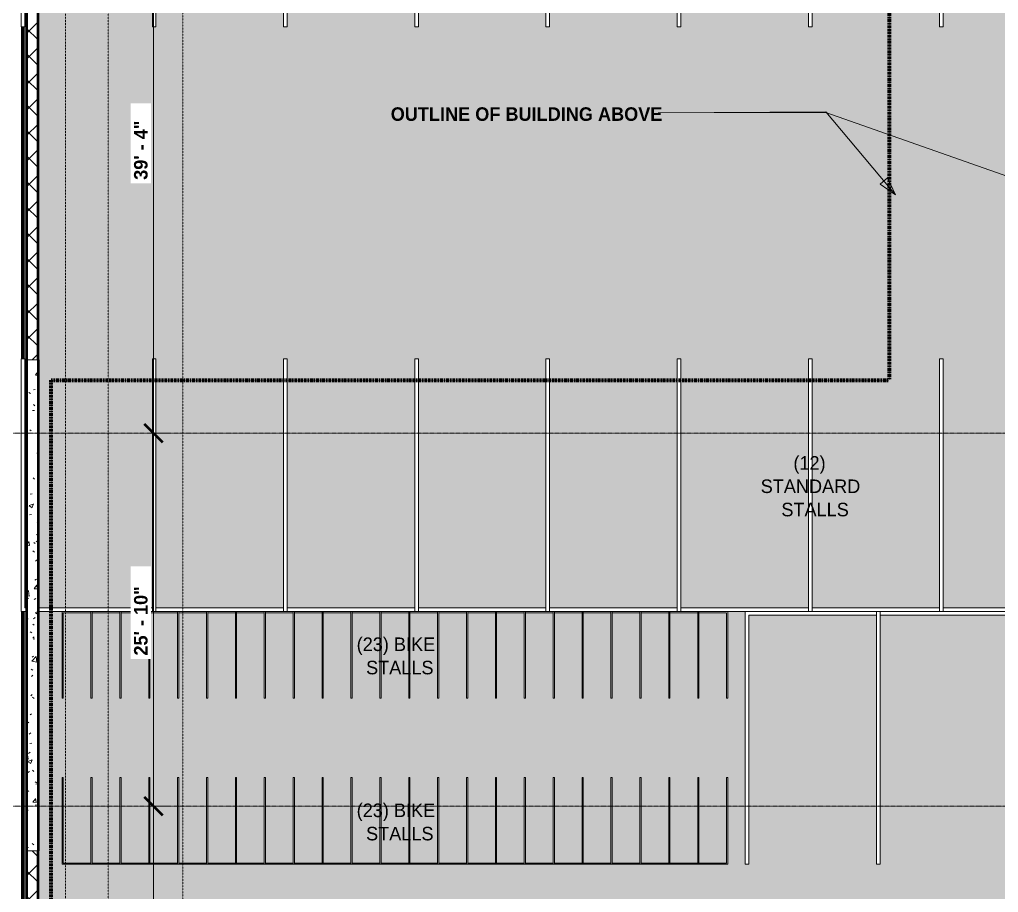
# Model space of a CAD drawing. Header units: inches. Extents: x -4294 to -464, y 9706 to 12475.
# Drawn here: x -1949 to -1136, y 10432 to 11157 of the extents above; entities that cross this region are included whole.
import ezdxf

# ---------------------------------------------------------------- set-up
doc = ezdxf.new("R2010")
doc.units = ezdxf.units.IN
doc.header["$MEASUREMENT"] = 0
for name, pattern in [('Aligning Line 1_8_', [0.25, 0.125, -0.125]), ('Double Dash 3_8_', [1, 0.375, -0.125, 0.125, -0.125, 0.125, -0.125]), ('Grid Line 1_2_', [0.875, 0.5, -0.125, 0.125, -0.125])]:
    doc.linetypes.add(name, pattern=pattern)
for name, color, linetype, lineweight in [('0-1', 7, 'Continuous', 5), ('0-2', 53, 'Continuous', 70), ('A-ANNO-DIMS', 211, 'Continuous', 9), ('A-ANNO-DIMS-120', 211, 'Continuous', 9), ('A-ANNO-NOTE', 131, 'Continuous', 9), ('A-AREA-1', 53, 'Continuous', 70), ('A-GENM-1', 9, 'Continuous', 9), ('A-GENM-IDEN', 13, 'Continuous', 9), ('A-WALL-2', 10, 'Continuous', 13), ('A-WALL-PATT-2', 8, 'Continuous', 9), ('A-WALL-PATT-3', 252, 'Continuous', 9), ('C-PROP-LINE', 91, 'Double Dash 3_8_', 140), ('G-ANNO-SYMB', 111, 'Aligning Line 1_8_', 9), ('G-ANNO-SYMB-1', 147, 'Aligning Line 1_8_', 9), ('S-FNDN-2', 250, 'Continuous', 50), ('S-GRID-1', 1, 'Grid Line 1_2_', 9)]:
    doc.layers.add(name, color=color, linetype=linetype, lineweight=lineweight)
doc.layers.add('A-AREA-PATT-1', color=7, linetype='Continuous', lineweight=9, transparency=1)
doc.styles.add('Century Gothic', font='ufonts.com_century-gothic.ttf', dxfattribs={"height": 11.25})
doc.styles.add('Century Gothic_B', font='GOTHICB.TTF', dxfattribs={"height": 11.25})
doc.dimstyles.new('OD__1__Tol__', dxfattribs={"dimscale": 12, "dimtxt": 11.746893, "dimasz": 1.25, "dimexe": 0.9375, "dimexo": 0.625, "dimgap": 0.15625, "dimtad": 1, "dimdec": 0, "dimzin": 3, "dimdsep": 46, "dimlunit": 4, "dimtxsty": 'Century Gothic_B', "dimblk1": 'OBLIQUE', "dimblk2": 'OBLIQUE', "dimsah": 1, "dimcen": 0.09, "dimdle": 0.9375, "dimazin": 0, "dimtfac": 1, "dimtdec": 4, "dimtix": 1, "dimtmove": 0, "dimatfit": 3, "dimfxl": 1, "dimtvp": 1, "dimtfill": 1, "dimfrac": 2, "dimtolj": 1, "dimtzin": 0, "dimarcsym": 2})
pattern_1 = [(45, (0, 0), (-10.606602, 10.606602), []), (135, (0, 0), (-10.606602, -10.606602), [])]

# ---------------------------------------------------------------- blocks, each defined once
blk = doc.blocks.new('Parking_Stall_Multiple - BIKE-1655386-FLOOR PLAN - BASEMENT')
at = {"layer": 'A-GENM-1'}
for p, q in [((72, 553), (0, 553)), ((0, 553), (0, 528)), ((72, 552), (72, 553)), ((1, 529), (1, 552)), ((1, 552), (72, 552)), ((72, 529), (0, 529)), ((0, 529), (0, 504)), ((72, 529), (1, 529)), ((72, 528), (72, 529)), ((72, 528), (72, 529)), ((0, 528), (72, 528)), ((1, 505), (1, 528)), ((1, 528), (72, 528)), ((72, 505), (0, 505)), ((0, 505), (0, 480)), ((72, 505), (1, 505)), ((72, 504), (72, 505)), ((72, 504), (72, 505)), ((0, 504), (72, 504)), ((1, 481), (1, 504)), ((1, 504), (72, 504)), ((72, 481), (0, 481)), ((0, 481), (0, 456)), ((0, 480), (72, 480)), ((72, 481), (1, 481)), ((1, 457), (1, 480)), ((1, 480), (72, 480)), ((72, 480), (72, 481)), ((72, 480), (72, 481)), ((72, 457), (0, 457)), ((0, 457), (0, 432)), ((0, 456), (72, 456)), ((72, 457), (1, 457)), ((1, 433), (1, 456)), ((1, 456), (72, 456)), ((72, 456), (72, 457)), ((72, 456), (72, 457)), ((72, 433), (0, 433)), ((0, 433), (0, 408)), ((0, 432), (72, 432)), ((72, 433), (1, 433)), ((1, 409), (1, 432)), ((1, 432), (72, 432)), ((72, 432), (72, 433)), ((72, 432), (72, 433)), ((72, 409), (0, 409)), ((0, 409), (0, 384)), ((0, 408), (72, 408)), ((72, 409), (1, 409)), ((1, 385), (1, 408)), ((1, 408), (72, 408)), ((72, 408), (72, 409)), ((72, 408), (72, 409)), ((72, 385), (0, 385)), ((0, 385), (0, 360)), ((0, 384), (72, 384)), ((72, 385), (1, 385)), ((1, 361), (1, 384)), ((1, 384), (72, 384)), ((72, 384), (72, 385)), ((72, 384), (72, 385)), ((72, 361), (0, 361)), ((0, 361), (0, 336)), ((0, 360), (72, 360)), ((72, 361), (1, 361)), ((1, 337), (1, 360)), ((1, 360), (72, 360)), ((72, 360), (72, 361)), ((72, 360), (72, 361)), ((72, 337), (0, 337)), ((0, 337), (0, 312)), ((0, 336), (72, 336)), ((72, 337), (1, 337)), ((1, 313), (1, 336)), ((1, 336), (72, 336)), ((72, 336), (72, 337)), ((72, 336), (72, 337)), ((72, 313), (0, 313)), ((0, 313), (0, 288)), ((0, 312), (72, 312)), ((72, 313), (1, 313)), ((1, 289), (1, 312)), ((1, 312), (72, 312)), ((72, 312), (72, 313)), ((72, 312), (72, 313)), ((72, 289), (0, 289)), ((0, 289), (0, 264)), ((0, 288), (72, 288)), ((72, 289), (1, 289)), ((1, 265), (1, 288)), ((1, 288), (72, 288)), ((72, 288), (72, 289)), ((72, 288), (72, 289)), ((72, 265), (0, 265)), ((0, 265), (0, 240)), ((0, 264), (72, 264)), ((72, 265), (1, 265)), ((1, 241), (1, 264)), ((1, 264), (72, 264)), ((72, 264), (72, 265)), ((72, 264), (72, 265)), ((72, 241), (0, 241)), ((0, 241), (0, 216)), ((0, 240), (72, 240)), ((72, 241), (1, 241)), ((1, 217), (1, 240)), ((1, 240), (72, 240)), ((72, 240), (72, 241)), ((72, 240), (72, 241)), ((72, 217), (0, 217)), ((0, 217), (0, 192)), ((0, 216), (72, 216)), ((72, 217), (1, 217)), ((1, 193), (1, 216)), ((1, 216), (72, 216)), ((72, 216), (72, 217)), ((72, 216), (72, 217)), ((72, 193), (0, 193)), ((0, 193), (0, 168)), ((0, 192), (72, 192)), ((72, 193), (1, 193)), ((1, 169), (1, 192)), ((1, 192), (72, 192)), ((72, 192), (72, 193)), ((72, 192), (72, 193)), ((72, 169), (0, 169)), ((0, 169), (0, 144)), ((0, 168), (72, 168)), ((72, 169), (1, 169)), ((1, 145), (1, 168)), ((1, 168), (72, 168)), ((72, 168), (72, 169)), ((72, 168), (72, 169)), ((72, 145), (0, 145)), ((0, 145), (0, 120)), ((0, 144), (72, 144)), ((72, 145), (1, 145)), ((1, 121), (1, 144)), ((1, 144), (72, 144)), ((72, 144), (72, 145)), ((72, 144), (72, 145)), ((72, 121), (0, 121)), ((0, 121), (0, 96)), ((0, 120), (72, 120)), ((72, 121), (1, 121)), ((1, 97), (1, 120)), ((1, 120), (72, 120)), ((72, 120), (72, 121)), ((72, 120), (72, 121)), ((72, 97), (0, 97)), ((0, 97), (0, 72)), ((0, 96), (72, 96)), ((72, 97), (1, 97)), ((1, 73), (1, 96)), ((1, 96), (72, 96)), ((72, 96), (72, 97)), ((72, 96), (72, 97)), ((72, 73), (0, 73)), ((0, 73), (0, 48)), ((0, 72), (72, 72)), ((72, 73), (1, 73)), ((1, 49), (1, 72)), ((1, 72), (72, 72)), ((72, 72), (72, 73)), ((72, 72), (72, 73)), ((72, 49), (0, 49)), ((0, 49), (0, 24)), ((72, 49), (1, 49)), ((72, 48), (72, 49)), ((72, 48), (72, 49)), ((0, 48), (72, 48)), ((1, 25), (1, 48)), ((1, 48), (72, 48)), ((72, 25), (0, 25)), ((0, 25), (0, 0)), ((72, 25), (1, 25)), ((72, 24), (72, 25)), ((72, 24), (72, 25)), ((0, 24), (72, 24)), ((1, 1), (1, 24)), ((1, 24), (72, 24)), ((72, 1), (1, 1)), ((72, 0), (72, 1)), ((0, 0), (72, 0))]:
    blk.add_line(p, q, dxfattribs=at)
blk = doc.blocks.new('Parking_Stall_Multiple - BIKE-1655075-FLOOR PLAN - BASEMENT')
at = {"layer": 'A-GENM-1'}
for p, q in [((72, 0), (0, 0)), ((0, 0), (0, -25)), ((72, -1), (72, 0)), ((1, -24), (1, -1)), ((1, -1), (72, -1)), ((72, -24), (0, -24)), ((0, -24), (0, -49)), ((72, -24), (1, -24)), ((72, -25), (72, -24)), ((72, -25), (72, -24)), ((0, -25), (72, -25)), ((1, -48), (1, -25)), ((1, -25), (72, -25)), ((72, -48), (0, -48)), ((0, -48), (0, -73)), ((72, -48), (1, -48)), ((72, -49), (72, -48)), ((72, -49), (72, -48)), ((0, -49), (72, -49)), ((1, -72), (1, -49)), ((1, -49), (72, -49)), ((72, -72), (0, -72)), ((0, -72), (0, -97)), ((0, -73), (72, -73)), ((72, -72), (1, -72)), ((1, -96), (1, -73)), ((1, -73), (72, -73)), ((72, -73), (72, -72)), ((72, -73), (72, -72)), ((72, -96), (0, -96)), ((0, -96), (0, -121)), ((0, -97), (72, -97)), ((72, -96), (1, -96)), ((1, -120), (1, -97)), ((1, -97), (72, -97)), ((72, -97), (72, -96)), ((72, -97), (72, -96)), ((72, -120), (0, -120)), ((0, -120), (0, -145)), ((0, -121), (72, -121)), ((72, -120), (1, -120)), ((1, -144), (1, -121)), ((1, -121), (72, -121)), ((72, -121), (72, -120)), ((72, -121), (72, -120)), ((72, -144), (0, -144)), ((0, -144), (0, -169)), ((0, -145), (72, -145)), ((72, -144), (1, -144)), ((1, -168), (1, -145)), ((1, -145), (72, -145)), ((72, -145), (72, -144)), ((72, -145), (72, -144)), ((72, -168), (0, -168)), ((0, -168), (0, -193)), ((0, -169), (72, -169)), ((72, -168), (1, -168)), ((1, -192), (1, -169)), ((1, -169), (72, -169)), ((72, -169), (72, -168)), ((72, -169), (72, -168)), ((72, -192), (0, -192)), ((0, -192), (0, -217)), ((0, -193), (72, -193)), ((72, -192), (1, -192)), ((1, -216), (1, -193)), ((1, -193), (72, -193)), ((72, -193), (72, -192)), ((72, -193), (72, -192)), ((72, -216), (0, -216)), ((0, -216), (0, -241)), ((0, -217), (72, -217)), ((72, -216), (1, -216)), ((1, -240), (1, -217)), ((1, -217), (72, -217)), ((72, -217), (72, -216)), ((72, -217), (72, -216)), ((72, -240), (0, -240)), ((0, -240), (0, -265)), ((0, -241), (72, -241)), ((72, -240), (1, -240)), ((1, -264), (1, -241)), ((1, -241), (72, -241)), ((72, -241), (72, -240)), ((72, -241), (72, -240)), ((72, -264), (0, -264)), ((0, -264), (0, -289)), ((0, -265), (72, -265)), ((72, -264), (1, -264)), ((1, -288), (1, -265)), ((1, -265), (72, -265)), ((72, -265), (72, -264)), ((72, -265), (72, -264)), ((72, -288), (0, -288)), ((0, -288), (0, -313)), ((0, -289), (72, -289)), ((72, -288), (1, -288)), ((1, -312), (1, -289)), ((1, -289), (72, -289)), ((72, -289), (72, -288)), ((72, -289), (72, -288)), ((72, -312), (0, -312)), ((0, -312), (0, -337)), ((0, -313), (72, -313)), ((72, -312), (1, -312)), ((1, -336), (1, -313)), ((1, -313), (72, -313)), ((72, -313), (72, -312)), ((72, -313), (72, -312)), ((72, -336), (0, -336)), ((0, -336), (0, -361)), ((0, -337), (72, -337)), ((72, -336), (1, -336)), ((1, -360), (1, -337)), ((1, -337), (72, -337)), ((72, -337), (72, -336)), ((72, -337), (72, -336)), ((72, -360), (0, -360)), ((0, -360), (0, -385)), ((0, -361), (72, -361)), ((72, -360), (1, -360)), ((1, -384), (1, -361)), ((1, -361), (72, -361)), ((72, -361), (72, -360)), ((72, -361), (72, -360)), ((72, -384), (0, -384)), ((0, -384), (0, -409)), ((0, -385), (72, -385)), ((72, -384), (1, -384)), ((1, -408), (1, -385)), ((1, -385), (72, -385)), ((72, -385), (72, -384)), ((72, -385), (72, -384)), ((72, -408), (0, -408)), ((0, -408), (0, -433)), ((0, -409), (72, -409)), ((72, -408), (1, -408)), ((1, -432), (1, -409)), ((1, -409), (72, -409)), ((72, -409), (72, -408)), ((72, -409), (72, -408)), ((72, -432), (0, -432)), ((0, -432), (0, -457)), ((0, -433), (72, -433)), ((72, -432), (1, -432)), ((1, -456), (1, -433)), ((1, -433), (72, -433)), ((72, -433), (72, -432)), ((72, -433), (72, -432)), ((72, -456), (0, -456)), ((0, -456), (0, -481)), ((0, -457), (72, -457)), ((72, -456), (1, -456)), ((1, -480), (1, -457)), ((1, -457), (72, -457)), ((72, -457), (72, -456)), ((72, -457), (72, -456)), ((72, -480), (0, -480)), ((0, -480), (0, -505)), ((0, -481), (72, -481)), ((72, -480), (1, -480)), ((1, -504), (1, -481)), ((1, -481), (72, -481)), ((72, -481), (72, -480)), ((72, -481), (72, -480)), ((72, -504), (0, -504)), ((0, -504), (0, -529)), ((72, -504), (1, -504)), ((72, -505), (72, -504)), ((72, -505), (72, -504)), ((0, -505), (72, -505)), ((1, -528), (1, -505)), ((1, -505), (72, -505)), ((72, -528), (0, -528)), ((0, -528), (0, -553)), ((72, -528), (1, -528)), ((72, -529), (72, -528)), ((72, -529), (72, -528)), ((0, -529), (72, -529)), ((1, -552), (1, -529)), ((1, -529), (72, -529)), ((72, -552), (1, -552)), ((72, -553), (72, -552)), ((0, -553), (72, -553))]:
    blk.add_line(p, q, dxfattribs=at)
blk = doc.blocks.new('Parking_Stall_Multiple - STANDARD-1664891-FLOOR PLAN - BASEMENT')
at = {"layer": 'A-GENM-1'}
for p, q in [((210, 657), (0, 657)), ((0, 657), (0, 545)), ((3, 548), (3, 654)), ((3, 654), (210, 654)), ((210, 654), (210, 657)), ((210, 548), (0, 548)), ((0, 548), (0, 436)), ((0, 545), (210, 545)), ((210, 548), (3, 548)), ((3, 439), (3, 545)), ((3, 545), (210, 545)), ((210, 545), (210, 548)), ((210, 545), (210, 548)), ((210, 439), (0, 439)), ((0, 439), (0, 327)), ((0, 436), (210, 436)), ((210, 439), (3, 439)), ((3, 330), (3, 436)), ((3, 436), (210, 436)), ((210, 436), (210, 439)), ((210, 436), (210, 439)), ((210, 330), (0, 330)), ((0, 330), (0, 218)), ((0, 327), (210, 327)), ((210, 330), (3, 330)), ((3, 221), (3, 327)), ((3, 327), (210, 327)), ((210, 327), (210, 330)), ((210, 327), (210, 330)), ((210, 221), (0, 221)), ((0, 221), (0, 109)), ((210, 221), (3, 221)), ((210, 218), (210, 221)), ((210, 218), (210, 221)), ((0, 218), (210, 218)), ((3, 112), (3, 218)), ((3, 218), (210, 218)), ((210, 112), (0, 112)), ((0, 112), (0, 0)), ((0, 109), (210, 109)), ((210, 112), (3, 112)), ((3, 3), (3, 109)), ((3, 109), (210, 109)), ((210, 109), (210, 112)), ((210, 109), (210, 112)), ((210, 3), (3, 3)), ((210, 0), (210, 3)), ((0, 0), (210, 0))]:
    blk.add_line(p, q, dxfattribs=at)
blk = doc.blocks.new('Parking_Stall_Multiple - STANDARD-1653989-FLOOR PLAN - BASEMENT')
at = {"layer": 'A-GENM-1'}
for p, q in [((210, 0), (0, 0)), ((0, 0), (0, -4.4)), ((210, -3), (210, 0)), ((3, -4.4), (3, -3)), ((3, -3), (210, -3)), ((0, -14.4), (0, -112)), ((3, -109), (3, -14.4)), ((210, -109), (0, -109)), ((0, -109), (0, -221)), ((0, -112), (210, -112)), ((210, -109), (3, -109)), ((3, -218), (3, -112)), ((3, -112), (210, -112)), ((210, -112), (210, -109)), ((210, -112), (210, -109)), ((210, -218), (0, -218)), ((0, -218), (0, -330)), ((210, -218), (3, -218)), ((210, -221), (210, -218)), ((210, -221), (210, -218)), ((0, -221), (210, -221)), ((3, -327), (3, -221)), ((3, -221), (210, -221)), ((210, -327), (0, -327)), ((0, -327), (0, -439)), ((0, -330), (210, -330)), ((210, -327), (3, -327)), ((3, -436), (3, -330)), ((3, -330), (210, -330)), ((210, -330), (210, -327)), ((210, -330), (210, -327)), ((210, -436), (0, -436)), ((0, -436), (0, -548)), ((0, -439), (210, -439)), ((210, -436), (3, -436)), ((3, -545), (3, -439)), ((3, -439), (210, -439)), ((210, -439), (210, -436)), ((210, -439), (210, -436)), ((210, -545), (0, -545)), ((0, -545), (0, -657)), ((0, -548), (210, -548)), ((210, -545), (3, -545)), ((3, -654), (3, -548)), ((3, -548), (210, -548)), ((210, -548), (210, -545)), ((210, -548), (210, -545)), ((210, -654), (0, -654)), ((0, -654), (0, -766)), ((0, -657), (210, -657)), ((210, -654), (3, -654)), ((3, -763), (3, -657)), ((3, -657), (210, -657)), ((210, -657), (210, -654)), ((210, -657), (210, -654)), ((210, -763), (0, -763)), ((0, -763), (0, -875)), ((210, -763), (3, -763)), ((210, -766), (210, -763)), ((210, -766), (210, -763)), ((0, -766), (210, -766)), ((3, -872), (3, -766)), ((3, -766), (210, -766))]:
    blk.add_line(p, q, dxfattribs=at)
blk = doc.blocks.new('Parking_Stall_Multiple - STANDARD-1653908-FLOOR PLAN - BASEMENT')
at = {"layer": 'A-GENM-1'}
for p, q in [((210, 766), (0, 766)), ((210, 766), (3, 766)), ((210, 763), (210, 766)), ((210, 763), (210, 766)), ((0, 763), (210, 763)), ((3, 763), (210, 763)), ((210, 657), (0, 657)), ((0, 654), (210, 654)), ((210, 657), (3, 657)), ((3, 654), (210, 654)), ((210, 654), (210, 657)), ((210, 654), (210, 657)), ((210, 548), (0, 548)), ((0, 545), (210, 545)), ((210, 548), (3, 548)), ((3, 545), (210, 545)), ((210, 545), (210, 548)), ((210, 545), (210, 548)), ((210, 439), (0, 439)), ((0, 436), (210, 436)), ((210, 439), (3, 439)), ((3, 436), (210, 436)), ((210, 436), (210, 439)), ((210, 436), (210, 439)), ((210, 330), (0, 330)), ((0, 327), (210, 327)), ((210, 330), (3, 330)), ((3, 327), (210, 327)), ((210, 327), (210, 330)), ((210, 327), (210, 330)), ((210, 221), (0, 221)), ((210, 221), (3, 221)), ((210, 218), (210, 221)), ((210, 218), (210, 221)), ((0, 218), (210, 218)), ((3, 218), (210, 218)), ((210, 112), (0, 112)), ((0, 109), (210, 109)), ((210, 112), (3, 112)), ((3, 109), (210, 109)), ((210, 109), (210, 112)), ((210, 109), (210, 112)), ((210, 3), (3, 3)), ((210, 0), (210, 3)), ((0, 0), (210, 0))]:
    blk.add_line(p, q, dxfattribs=at)
blk = doc.blocks.new('CTR - 2nd Phase_rvt-1-FLOOR PLAN - BASEMENT')
at = {"layer": 'A-AREA-PATT-1'}
h = blk.add_hatch(color=256, dxfattribs=at)
h.paths.add_polyline_path([(-639.63, 9901.19), (-636.72, 9901.19), (-636.72, 10665.06), (-689.22, 10665.06), (-689.22, 10455.06), (-692.22, 10455.06), (-692.22, 10662.06), (-798.22, 10662.06), (-798.22, 10455.06), (-801.22, 10455.06), (-801.22, 10662.06), (-907.22, 10662.06), (-907.22, 10455.06), (-910.22, 10455.06), (-910.22, 10662.06), (-1016.22, 10662.06), (-1016.22, 10455.06), (-1019.22, 10455.06), (-1019.22, 10662.06), (-1125.22, 10662.06), (-1125.22, 10455.06), (-1128.22, 10455.06), (-1128.22, 10662.06), (-1234.22, 10662.06), (-1234.22, 10455.06), (-1237.22, 10455.06), (-1237.22, 10662.06), (-1343.22, 10662.06), (-1343.22, 10455.06), (-1346.22, 10455.06), (-1346.22, 10665.06), (-1360.72, 10665.06), (-1360.72, 10593.06), (-1361.72, 10593.06), (-1361.72, 10664.06), (-1384.72, 10664.06), (-1384.72, 10593.06), (-1385.72, 10593.06), (-1385.72, 10664.06), (-1408.72, 10664.06), (-1408.72, 10593.06), (-1409.72, 10593.06), (-1409.72, 10664.06), (-1432.72, 10664.06), (-1432.72, 10593.06), (-1433.72, 10593.06), (-1433.72, 10664.06), (-1456.72, 10664.06), (-1456.72, 10593.06), (-1457.72, 10593.06), (-1457.72, 10664.06), (-1480.72, 10664.06), (-1480.72, 10593.06), (-1481.72, 10593.06), (-1481.72, 10664.06), (-1504.72, 10664.06), (-1504.72, 10593.06), (-1505.72, 10593.06), (-1505.72, 10664.06), (-1528.72, 10664.06), (-1528.72, 10593.06), (-1529.72, 10593.06), (-1529.72, 10664.06), (-1552.72, 10664.06), (-1552.72, 10593.06), (-1553.72, 10593.06), (-1553.72, 10664.06), (-1576.72, 10664.06), (-1576.72, 10593.06), (-1577.72, 10593.06), (-1577.72, 10664.06), (-1600.72, 10664.06), (-1600.72, 10593.06), (-1601.72, 10593.06), (-1601.72, 10664.06), (-1624.72, 10664.06), (-1624.72, 10593.06), (-1625.72, 10593.06), (-1625.72, 10664.06), (-1648.72, 10664.06), (-1648.72, 10593.06), (-1649.72, 10593.06), (-1649.72, 10664.06), (-1672.72, 10664.06), (-1672.72, 10593.06), (-1673.72, 10593.06), (-1673.72, 10664.06), (-1696.72, 10664.06), (-1696.72, 10593.06), (-1697.72, 10593.06), (-1697.72, 10664.06), (-1720.72, 10664.06), (-1720.72, 10593.06), (-1721.72, 10593.06), (-1721.72, 10664.06), (-1744.72, 10664.06), (-1744.72, 10593.06), (-1745.72, 10593.06), (-1745.72, 10664.06), (-1768.72, 10664.06), (-1768.72, 10593.06), (-1769.72, 10593.06), (-1769.72, 10664.06), (-1792.72, 10664.06), (-1792.72, 10593.06), (-1793.72, 10593.06), (-1793.72, 10664.06), (-1816.72, 10664.06), (-1816.72, 10593.06), (-1817.72, 10593.06), (-1817.72, 10664.06), (-1840.72, 10664.06), (-1840.72, 10593.06), (-1841.72, 10593.06), (-1841.72, 10664.06), (-1864.72, 10664.06), (-1864.72, 10593.06), (-1865.72, 10593.06), (-1865.72, 10664.06), (-1888.72, 10664.06), (-1888.72, 10593.06), (-1889.72, 10593.06), (-1889.72, 10664.06), (-1912.72, 10664.06), (-1912.72, 10593.06), (-1913.72, 10593.06), (-1913.72, 10665.06), (-1933.32, 10665.06), (-1933.32, 10466.19), (-1933.51, 10466.19), (-1933.51, 10178.19), (-1933.32, 10178.19), (-1933.32, 9901.19), (-1919.72, 9901.19), (-1919.72, 9968.06), (-1922.72, 9968.06), (-1922.72, 10178.06), (-1919.72, 10178.06), (-1919.72, 9971.06), (-1813.72, 9971.06), (-1813.72, 10178.06), (-1810.72, 10178.06), (-1810.72, 9971.06), (-1704.72, 9971.06), (-1704.72, 10178.06), (-1701.72, 10178.06), (-1701.72, 9971.06), (-1595.72, 9971.06), (-1595.72, 10178.06), (-1592.72, 10178.06), (-1592.72, 9971.06), (-1486.72, 9971.06), (-1486.72, 10178.06), (-1483.72, 10178.06), (-1483.72, 9971.06), (-1377.72, 9971.06), (-1377.72, 10178.06), (-1374.72, 10178.06), (-1374.72, 9901.19), (-1109.72, 9901.19), (-1109.72, 10178.06), (-1106.72, 10178.06), (-1106.72, 9971.06), (-1000.72, 9971.06), (-1000.72, 10178.06), (-997.72, 10178.06), (-997.72, 9971.06), (-891.72, 9971.06), (-891.72, 10178.06), (-888.72, 10178.06), (-888.72, 9971.06), (-782.72, 9971.06), (-782.72, 10178.06), (-779.72, 10178.06), (-779.72, 9971.06), (-673.72, 9971.06), (-673.72, 10178.06), (-670.72, 10178.06), (-670.72, 9968.06), (-673.72, 9968.06), (-673.72, 9901.19)], flags=0)
h.paths.add_polyline_path([(-1944.41, 9901.19), (-1943.32, 9901.19), (-1943.32, 10178.19), (-1943.14, 10178.19), (-1943.14, 10466.19), (-1943.32, 10466.19), (-1943.32, 10665.06), (-1946.22, 10665.06), (-1946.22, 9901.19)], flags=0)
h.paths.add_polyline_path([(-1158.72, 10050.99), (-1274.72, 10050.99), (-1274.72, 10280.99), (-1150.72, 10280.99), (-1150.72, 10050.99), (-1154.72, 10050.99)], flags=0)
h.paths.add_polyline_path([(-1361.72, 10455.06), (-1913.72, 10455.06), (-1913.72, 10527.06), (-1912.72, 10527.06), (-1912.72, 10456.06), (-1889.72, 10456.06), (-1889.72, 10527.06), (-1888.72, 10527.06), (-1888.72, 10456.06), (-1865.72, 10456.06), (-1865.72, 10527.06), (-1864.72, 10527.06), (-1864.72, 10456.06), (-1841.72, 10456.06), (-1841.72, 10527.06), (-1840.72, 10527.06), (-1840.72, 10456.06), (-1817.72, 10456.06), (-1817.72, 10527.06), (-1816.72, 10527.06), (-1816.72, 10456.06), (-1793.72, 10456.06), (-1793.72, 10527.06), (-1792.72, 10527.06), (-1792.72, 10456.06), (-1769.72, 10456.06), (-1769.72, 10527.06), (-1768.72, 10527.06), (-1768.72, 10456.06), (-1745.72, 10456.06), (-1745.72, 10527.06), (-1744.72, 10527.06), (-1744.72, 10456.06), (-1721.72, 10456.06), (-1721.72, 10527.06), (-1720.72, 10527.06), (-1720.72, 10456.06), (-1697.72, 10456.06), (-1697.72, 10527.06), (-1696.72, 10527.06), (-1696.72, 10456.06), (-1673.72, 10456.06), (-1673.72, 10527.06), (-1672.72, 10527.06), (-1672.72, 10456.06), (-1649.72, 10456.06), (-1649.72, 10527.06), (-1648.72, 10527.06), (-1648.72, 10456.06), (-1625.72, 10456.06), (-1625.72, 10527.06), (-1624.72, 10527.06), (-1624.72, 10456.06), (-1601.72, 10456.06), (-1601.72, 10527.06), (-1600.72, 10527.06), (-1600.72, 10456.06), (-1577.72, 10456.06), (-1577.72, 10527.06), (-1576.72, 10527.06), (-1576.72, 10456.06), (-1553.72, 10456.06), (-1553.72, 10527.06), (-1552.72, 10527.06), (-1552.72, 10456.06), (-1529.72, 10456.06), (-1529.72, 10527.06), (-1528.72, 10527.06), (-1528.72, 10456.06), (-1505.72, 10456.06), (-1505.72, 10527.06), (-1504.72, 10527.06), (-1504.72, 10456.06), (-1481.72, 10456.06), (-1481.72, 10527.06), (-1480.72, 10527.06), (-1480.72, 10456.06), (-1457.72, 10456.06), (-1457.72, 10527.06), (-1456.72, 10527.06), (-1456.72, 10456.06), (-1433.72, 10456.06), (-1433.72, 10527.06), (-1432.72, 10527.06), (-1432.72, 10456.06), (-1409.72, 10456.06), (-1409.72, 10527.06), (-1408.72, 10527.06), (-1408.72, 10456.06), (-1385.72, 10456.06), (-1385.72, 10527.06), (-1384.72, 10527.06), (-1384.72, 10456.06), (-1361.72, 10456.06), (-1361.72, 10527.06), (-1360.72, 10527.06), (-1360.72, 10455.06)], flags=0)
h.paths.add_polyline_path([(-1943.32, 10668.06), (-1943.32, 10874.19), (-1943.14, 10874.19), (-1943.14, 11162.19), (-1943.32, 11162.19), (-1943.32, 11358.06), (-1944.72, 11358.06), (-1944.72, 11151.06), (-1946.22, 11151.06), (-1946.22, 10875.06), (-1944.72, 10875.06), (-1944.72, 10668.06)], flags=0)
h.paths.add_polyline_path([(-1933.32, 10668.06), (-1838.72, 10668.06), (-1838.72, 10875.06), (-1835.72, 10875.06), (-1835.72, 10668.06), (-1729.72, 10668.06), (-1729.72, 10875.06), (-1726.72, 10875.06), (-1726.72, 10668.06), (-1620.72, 10668.06), (-1620.72, 10875.06), (-1617.72, 10875.06), (-1617.72, 10668.06), (-1511.72, 10668.06), (-1511.72, 10875.06), (-1508.72, 10875.06), (-1508.72, 10668.06), (-1402.72, 10668.06), (-1402.72, 10875.06), (-1399.72, 10875.06), (-1399.72, 10668.06), (-1293.72, 10668.06), (-1293.72, 10875.06), (-1290.72, 10875.06), (-1290.72, 10668.06), (-1184.72, 10668.06), (-1184.72, 10875.06), (-1181.72, 10875.06), (-1181.72, 10668.06), (-1075.72, 10668.06), (-1075.72, 10875.06), (-1072.72, 10875.06), (-1072.72, 10668.06), (-966.72, 10668.06), (-966.72, 10875.06), (-963.72, 10875.06), (-963.72, 10668.06), (-857.72, 10668.06), (-857.72, 10875.06), (-854.72, 10875.06), (-854.72, 10668.06), (-748.72, 10668.06), (-748.72, 10875.06), (-745.72, 10875.06), (-745.72, 10668.06), (-639.72, 10668.06), (-639.72, 10875.06), (-636.72, 10875.06), (-636.72, 11151.06), (-639.72, 11151.06), (-639.72, 11358.06), (-745.72, 11358.06), (-745.72, 11151.06), (-748.72, 11151.06), (-748.72, 11358.06), (-854.72, 11358.06), (-854.72, 11151.06), (-857.72, 11151.06), (-857.72, 11358.06), (-963.72, 11358.06), (-963.72, 11151.06), (-966.72, 11151.06), (-966.72, 11358.06), (-1072.72, 11358.06), (-1072.72, 11151.06), (-1075.72, 11151.06), (-1075.72, 11358.06), (-1181.72, 11358.06), (-1181.72, 11151.06), (-1184.72, 11151.06), (-1184.72, 11358.06), (-1290.72, 11358.06), (-1290.72, 11151.06), (-1293.72, 11151.06), (-1293.72, 11358.06), (-1399.72, 11358.06), (-1399.72, 11151.06), (-1402.72, 11151.06), (-1402.72, 11358.06), (-1508.72, 11358.06), (-1508.72, 11151.06), (-1511.72, 11151.06), (-1511.72, 11358.06), (-1617.72, 11358.06), (-1617.72, 11151.06), (-1620.72, 11151.06), (-1620.72, 11358.06), (-1726.72, 11358.06), (-1726.72, 11151.06), (-1729.72, 11151.06), (-1729.72, 11358.06), (-1835.72, 11358.06), (-1835.72, 11151.06), (-1838.72, 11151.06), (-1838.72, 11358.06), (-1933.32, 11358.06), (-1933.32, 11162.19), (-1933.51, 11162.19), (-1933.51, 10874.19), (-1933.32, 10874.19), (-1933.32, 10702.64)], flags=0)
h.paths.add_polyline_path([(-1290.72, 11361.06), (-1075.72, 11361.06), (-1075.72, 11571.06), (-1072.72, 11571.06), (-1072.72, 11364.06), (-966.72, 11364.06), (-966.72, 11571.06), (-963.72, 11571.06), (-963.72, 11364.06), (-857.72, 11364.06), (-857.72, 11571.06), (-854.72, 11571.06), (-854.72, 11364.06), (-748.72, 11364.06), (-748.72, 11571.06), (-745.72, 11571.06), (-745.72, 11364.06), (-639.72, 11364.06), (-639.72, 11571.06), (-636.72, 11571.06), (-636.72, 12077.19), (-1150.72, 12077.19), (-1150.72, 11858.59), (-1274.72, 11858.59), (-1274.72, 12077.19), (-1933.32, 12077.19), (-1933.32, 12057.06), (-1399.72, 12057.06), (-1399.72, 11847.06), (-1402.72, 11847.06), (-1402.72, 12054.06), (-1508.72, 12054.06), (-1508.72, 11847.06), (-1511.72, 11847.06), (-1511.72, 12054.06), (-1617.72, 12054.06), (-1617.72, 11847.06), (-1620.72, 11847.06), (-1620.72, 12054.06), (-1726.72, 12054.06), (-1726.72, 11847.06), (-1729.72, 11847.06), (-1729.72, 12054.06), (-1835.72, 12054.06), (-1835.72, 11847.06), (-1838.72, 11847.06), (-1838.72, 12054.06), (-1933.32, 12054.06), (-1933.32, 11858.19), (-1933.51, 11858.19), (-1933.51, 11570.19), (-1933.32, 11570.19), (-1933.32, 11364.06), (-1838.72, 11364.06), (-1838.72, 11571.06), (-1835.72, 11571.06), (-1835.72, 11364.06), (-1729.72, 11364.06), (-1729.72, 11571.06), (-1726.72, 11571.06), (-1726.72, 11364.06), (-1620.72, 11364.06), (-1620.72, 11571.06), (-1617.72, 11571.06), (-1617.72, 11364.06), (-1511.72, 11364.06), (-1511.72, 11571.06), (-1508.72, 11571.06), (-1508.72, 11364.06), (-1402.72, 11364.06), (-1402.72, 11571.06), (-1399.72, 11571.06), (-1399.72, 11361.06), (-1293.72, 11361.06)], flags=0)
h.paths.add_polyline_path([(-1944.72, 11364.06), (-1943.32, 11364.06), (-1943.32, 11570.19), (-1943.14, 11570.19), (-1943.14, 11858.19), (-1943.32, 11858.19), (-1943.32, 12054.06), (-1944.72, 12054.06), (-1944.72, 11847.06), (-1946.22, 11847.06), (-1946.22, 11571.06), (-1944.72, 11571.06), (-1944.72, 11366.93)], flags=0)
h.paths.add_polyline_path([(-1230.67, 11462.59), (-1322.72, 11462.59), (-1322.72, 11582.59), (-1226.72, 11582.59), (-1226.72, 11462.59), (-1230.54, 11462.59)], flags=0)
h.paths.add_polyline_path([(-1097.72, 11847.06), (-1100.72, 11847.06), (-1100.72, 12057.06), (-661.72, 12057.06), (-661.72, 11847.06), (-664.72, 11847.06), (-664.72, 12054.06), (-770.72, 12054.06), (-770.72, 11847.06), (-773.72, 11847.06), (-773.72, 12054.06), (-879.72, 12054.06), (-879.72, 11847.06), (-882.72, 11847.06), (-882.72, 12054.06), (-988.72, 12054.06), (-988.72, 11847.06), (-991.72, 11847.06), (-991.72, 12054.06), (-1097.72, 12054.06), (-1097.72, 11858.59)], flags=0)
h.paths.add_polyline_path([(-1944.72, 12057.06), (-1943.32, 12057.06), (-1943.32, 12077.19), (-1946.22, 12077.19), (-1946.22, 12057.06)], flags=0)
at = {"layer": 'A-AREA-1'}
for p, q in [((-1946.22, 11151.06), (-1946.22, 10875.06)), ((-1946.22, 11151.06), (-1946.22, 10875.06)), ((-1946.22, 10665.06), (-1946.22, 9981.59)), ((-1946.22, 10665.06), (-1946.22, 9901.19))]:
    blk.add_line(p, q, dxfattribs=at)
at = {"layer": '0-2'}
for name, p, rotation in [('Parking_Stall_Multiple - STANDARD-1653908-FLOOR PLAN - BASEMENT', (-1947.72, 11361.06), 269.9999999999996), ('Parking_Stall_Multiple - STANDARD-1653989-FLOOR PLAN - BASEMENT', (-1947.72, 10665.06), 90.0000000000004), ('Parking_Stall_Multiple - BIKE-1655075-FLOOR PLAN - BASEMENT', (-1360.72, 10665.06), 270.0000000000029), ('Parking_Stall_Multiple - STANDARD-1664891-FLOOR PLAN - BASEMENT', (-1346.22, 10665.06), 269.9999999999996), ('Parking_Stall_Multiple - BIKE-1655386-FLOOR PLAN - BASEMENT', (-1360.72, 10455.06), 89.9999999999971)]:
    blk.add_blockref(name, p, dxfattribs=dict(at, rotation=rotation))
blk = doc.blocks.new('CTR - 1st Phase - Unit Layouts_rvt-1-FLOOR PLAN - BASEMENT')
at = {"layer": 'G-ANNO-SYMB-1'}
blk.add_line((-1813.52, 12240.75), (-1813.52, 9846.28), dxfattribs=at)
blk = doc.blocks.new('CTR - 1st Phase - Shell_rvt-1-FLOOR PLAN - BASEMENT')
at = {"layer": 'A-WALL-PATT-2'}
h = blk.add_hatch(dxfattribs=at)
h.set_pattern_fill('FP_1', color=256, style=0, pattern_type=2)
h.set_pattern_definition([(50, (0, 0), (34.4287, -3.01202), [3.6, -39.6]), (355, (0, 0), (-6.6596, 36.10481), [2.88, -31.68]), (100.451, (2.87, -0.25), (27.76876, 33.0931), [3.06, -33.655]), (46.184, (0, 9.6), (51.22752, -7.94535), [5.4, -59.4]), (96.636, (4.27, 8.94), (44.86319, 46.7577), [4.589, -50.482]), (351.184, (0, 9.6), (44.86417, 46.75745), [4.32, -47.52]), (21, (4.8, 7.2), (28.65176, -19.325734), [3.6, -39.6]), (326, (4.8, 7.2), (11.67934, 34.80662), [2.88, -31.68]), (71.451, (7.188, 5.59), (40.33096, 15.48132), [3.06, -33.655]), (37.5, (0, 0), (0.583112, 15.978979), [1.584, -29.712, 1.584, -30.576, -31.8]), (37.5, (0, 0), (0.583112, 15.978979), [-63.456, 1.584, -30.216]), (7.5, (0, 0), (12.62689, 18.932107), [1.584, -16.752, 1.584, -28.992, -12.12]), (7.5, (0, 0), (12.62689, 18.932107), [-48.912, 1.584, -10.536]), (327.5, (-10.704, 0), (25.622992, -1.0828), [1.584, -10.416, 1.584, -35.856, -49.68]), (327.5, (-10.704, 0), (25.622992, -1.0828), [-49.44, 1.584, -48.096]), (317.5, (-15.504, 0), (27.99243, 4.80496), [1.584, -14.016, 1.584, -23.28, -35.28]), (317.5, (-15.504, 0), (27.99243, 4.80496), [-40.464, 1.584, -33.696])])
h.paths.add_polyline_path([(-1933.32, 10466.19), (-1933.32, 10874.19), (-1943.32, 10874.19), (-1943.32, 10466.19), (-1933.51, 10466.19)], flags=0)
at = {"layer": 'A-WALL-PATT-3'}
h = blk.add_hatch(dxfattribs=at)
h.set_pattern_fill('FP_2', color=256, style=0, pattern_type=2)
h.set_pattern_definition(pattern_1)
h.paths.add_polyline_path([(-1933.51, 10874.19), (-1933.51, 11162.19), (-1943.14, 11162.19), (-1943.14, 10874.19), (-1938.32, 10874.19)], flags=0)
h = blk.add_hatch(dxfattribs=at)
h.set_pattern_fill('FP_2', color=256, style=0, pattern_type=2)
h.set_pattern_definition(pattern_1)
h.paths.add_polyline_path([(-1933.51, 10178.19), (-1933.51, 10466.19), (-1943.14, 10466.19), (-1943.14, 10178.19), (-1938.32, 10178.19)], flags=0)
at = {"layer": 'A-WALL-2'}
for p, q in [((-1933.51, 10874.19), (-1943.14, 10874.19)), ((-1943.14, 10874.19), (-1933.51, 10874.19)), ((-1943.14, 10466.19), (-1933.51, 10466.19)), ((-1933.51, 10466.19), (-1943.14, 10466.19))]:
    blk.add_line(p, q, dxfattribs=at)
at = {"layer": 'G-ANNO-SYMB-1'}
blk.add_line((-1910.96, 12363.37), (-1910.96, 9706.24), dxfattribs=at)
at = {"layer": 'S-FNDN-2'}
for p, q in [((-1943.14, 11162.19), (-1943.14, 10874.19)), ((-1933.51, 10874.19), (-1933.51, 11162.19)), ((-1943.14, 10874.19), (-1943.32, 10874.19)), ((-1943.32, 10874.19), (-1943.32, 10466.19)), ((-1933.32, 10874.19), (-1933.51, 10874.19)), ((-1933.32, 10466.19), (-1933.32, 10874.19)), ((-1943.32, 10466.19), (-1943.14, 10466.19)), ((-1943.14, 10466.19), (-1943.14, 10178.19)), ((-1933.51, 10466.19), (-1933.32, 10466.19)), ((-1933.51, 10178.19), (-1933.51, 10466.19))]:
    blk.add_line(p, q, dxfattribs=at)
at = {"layer": 'S-GRID-1'}
for p, q in [((-464.45, 10813.19), (-4232.19, 10813.19)), ((-464.45, 10503.19), (-4232.19, 10503.19))]:
    blk.add_line(p, q, dxfattribs=at)
blk = doc.blocks.new('Family - ___-1869111-FLOOR PLAN - BASEMENT')
at = {"layer": 'C-PROP-LINE'}
for p, q in [((-1226.72, 11241.39), (-1226.72, 10857.39)), ((-1922.72, 10012.59), (-1922.72, 10857.39)), ((-1922.72, 10857.39), (-1226.72, 10857.39))]:
    blk.add_line(p, q, dxfattribs=at)
blk = doc.blocks.new('DIMBLOCK2-FLOOR PLAN - BASEMENT')
at = {"layer": 'A-ANNO-DIMS-120', "lineweight": 50}
for p, q in [((-1837.67, 10503.19), (-1845.17, 10510.69)), ((-1837.67, 10503.19), (-1830.17, 10495.69)), ((-1837.67, 10167.19), (-1845.17, 10174.69)), ((-1837.67, 10167.19), (-1830.17, 10159.69))]:
    blk.add_line(p, q, dxfattribs=at)
at = {"layer": 'A-ANNO-DIMS-120'}
for p, q in [((-1840.78, 10503.19), (-1826.42, 10503.19)), ((-1837.67, 10503.19), (-1840.78, 10503.19)), ((-1837.67, 10167.19), (-1837.67, 10503.19)), ((-1840.78, 10167.19), (-1826.42, 10167.19)), ((-1837.67, 10167.19), (-1840.78, 10167.19))]:
    blk.add_line(p, q, dxfattribs=at)
at = {"layer": 'A-ANNO-DIMS-120', "color": 0, "insert": (-1853.96, 10309.83), "char_height": 11.25, "width": 60.8601, "attachment_point": 1, "rotation": 90, "line_spacing_factor": 0.984502, "style": 'Century Gothic_B', "bg_fill": 3, "box_fill_scale": 1.25, "bg_fill_color": 256, "bg_fill_true_color": 13158600, "bg_fill_transparency": 0}
blk.add_mtext('28\' - 0"', dxfattribs=at)
blk = doc.blocks.new('_Oblique')
at = {"color": 0, "linetype": 'ByBlock', "lineweight": -2}
blk.add_line((-0.5, -0.5), (0.5, 0.5), dxfattribs=at)
blk = doc.blocks.new('DIMBLOCK3-FLOOR PLAN - BASEMENT')
at = {"layer": 'A-ANNO-DIMS-120', "lineweight": 50}
for p, q in [((-1837.67, 10813.19), (-1845.17, 10820.69)), ((-1837.67, 10813.19), (-1830.17, 10805.69)), ((-1837.67, 10503.19), (-1845.17, 10510.69)), ((-1837.67, 10503.19), (-1830.17, 10495.69))]:
    blk.add_line(p, q, dxfattribs=at)
at = {"layer": 'A-ANNO-DIMS-120'}
for p, q in [((-1840.78, 10813.19), (-1826.42, 10813.19)), ((-1837.67, 10813.19), (-1840.78, 10813.19)), ((-1837.67, 10503.19), (-1837.67, 10813.19)), ((-1840.78, 10503.19), (-1826.42, 10503.19)), ((-1837.67, 10503.19), (-1840.78, 10503.19))]:
    blk.add_line(p, q, dxfattribs=at)
at = {"layer": 'A-ANNO-DIMS-120', "color": 0, "insert": (-1853.96, 10628.45), "char_height": 11.25, "width": 71.3764, "attachment_point": 1, "rotation": 90, "line_spacing_factor": 0.984502, "style": 'Century Gothic_B', "bg_fill": 3, "box_fill_scale": 1.25, "bg_fill_color": 256, "bg_fill_true_color": 13158600, "bg_fill_transparency": 0}
blk.add_mtext('25\' - 10"', dxfattribs=at)
blk = doc.blocks.new('DIMBLOCK4-FLOOR PLAN - BASEMENT')
at = {"layer": 'A-ANNO-DIMS-120', "lineweight": 50}
for p, q in [((-1837.67, 11285.19), (-1845.17, 11292.69)), ((-1837.67, 11285.19), (-1830.17, 11277.69)), ((-1837.67, 10813.19), (-1845.17, 10820.69)), ((-1837.67, 10813.19), (-1830.17, 10805.69))]:
    blk.add_line(p, q, dxfattribs=at)
at = {"layer": 'A-ANNO-DIMS-120'}
for p, q in [((-1840.78, 11285.19), (-1826.42, 11285.19)), ((-1837.67, 11285.19), (-1840.78, 11285.19)), ((-1837.67, 10813.19), (-1837.67, 11285.19)), ((-1840.78, 10813.19), (-1826.42, 10813.19)), ((-1837.67, 10813.19), (-1840.78, 10813.19))]:
    blk.add_line(p, q, dxfattribs=at)
at = {"layer": 'A-ANNO-DIMS-120', "color": 0, "insert": (-1853.96, 11023.83), "char_height": 11.25, "width": 60.8601, "attachment_point": 1, "rotation": 90, "line_spacing_factor": 0.984502, "style": 'Century Gothic_B', "bg_fill": 3, "box_fill_scale": 1.25, "bg_fill_color": 256, "bg_fill_true_color": 13158600, "bg_fill_transparency": 0}
blk.add_mtext('39\' - 4"', dxfattribs=at)

msp = doc.modelspace()

# ---------------------------------------------------------------- hatches: boundary and pattern name
at = {"layer": 'A-ANNO-NOTE'}
msp.add_hatch(color=256, dxfattribs=at).paths.add_polyline_path([(-1221.46783, 11011.35031), (-1228.00551, 11025.43622), (-1234.17258, 11020.28023)], flags=0)

# ---------------------------------------------------------------- linework, layer by layer
for p, q in [((-1279.122, 11080.31034), (-1418.52623, 11079.52801)), ((-1279.122, 11079.66336), (-1418.52623, 11079.52801)), ((-1221.46783, 11011.35031), (-1279.122, 11080.31034)), ((-768.70727, 10899.78205), (-1279.122, 11079.66336)), ((-1228.00551, 11025.43622), (-1234.17258, 11020.28023)), ((-1234.17258, 11020.28023), (-1221.46783, 11011.35031)), ((-1221.46783, 11011.35031), (-1228.00551, 11025.43622))]:
    msp.add_line(p, q, dxfattribs=at)
at = {"layer": 'G-ANNO-SYMB'}
msp.add_line((-1875.49837, 12363.36879), (-1875.49837, 9706.24032), dxfattribs=at)

# ---------------------------------------------------------------- block references
at = {"layer": '0-1'}
for name in ['CTR - 1st Phase - Shell_rvt-1-FLOOR PLAN - BASEMENT', 'CTR - 1st Phase - Unit Layouts_rvt-1-FLOOR PLAN - BASEMENT', 'CTR - 2nd Phase_rvt-1-FLOOR PLAN - BASEMENT']:
    msp.add_blockref(name, (0, 0), dxfattribs=at)
at = {"layer": 'C-PROP-LINE'}
msp.add_blockref('Family - ___-1869111-FLOOR PLAN - BASEMENT', (0, 0), dxfattribs=at)

# ---------------------------------------------------------------- texts
at = {"layer": 'A-ANNO-NOTE', "insert": (-1640.71521, 11084.08029), "char_height": 11.25, "width": 269.29125, "attachment_point": 1, "style": 'Century Gothic_B'}
msp.add_mtext('OUTLINE OF BUILDING ABOVE', dxfattribs=at)
at = {"layer": 'A-GENM-IDEN', "char_height": 11.25, "attachment_point": 1, "style": 'Century Gothic'}
for s, insert, width in [('(12)', (-1306.18521, 10794.16161), 34.845), ('STANDARD', (-1333.37271, 10774.78661), 100.7475), ('STALLS', (-1316.18521, 10755.41161), 59.46375), ('(23) BIKE', (-1668.99475, 10643.47657), 78.0225), ('STALLS', (-1661.18225, 10624.10157), 59.46375), ('(23) BIKE', (-1668.99475, 10505.47657), 78.0225), ('STALLS', (-1661.18225, 10486.10157), 59.46375)]:
    msp.add_mtext(s, dxfattribs=dict(at, insert=insert, width=width))

# ---------------------------------------------------------------- next in the draw order: dimensions: what is measured, and where the dimension line sits
at = {"layer": 'A-ANNO-DIMS'}
dim = msp.add_linear_dim(base=(-1837.66996, 10503.1894), p1=(-1848.27656, 10167.1894), p2=(-1848.27656, 10503.1894), angle=90, dimstyle='OD__1__Tol__', override={"dimpost": '<>', "dimfxl": 336}, dxfattribs=at)
dim.commit()
dim.dimension.update_dxf_attribs({"geometry": 'DIMBLOCK2-FLOOR PLAN - BASEMENT', "text_midpoint": (-1845.45293, 10335.1894)})

# ---------------------------------------------------------------- next in the draw order: dimensions: what is measured, and where the dimension line sits
dim = msp.add_linear_dim(base=(-1837.66996, 10813.1894), p1=(-1848.27656, 10503.1894), p2=(-1848.27656, 10813.1894), angle=90, dimstyle='OD__1__Tol__', override={"dimpost": '<>', "dimfxl": 310}, dxfattribs=at)
dim.commit()
dim.dimension.update_dxf_attribs({"geometry": 'DIMBLOCK3-FLOOR PLAN - BASEMENT', "text_midpoint": (-1845.45293, 10658.1894)})

# ---------------------------------------------------------------- next in the draw order: dimensions: what is measured, and where the dimension line sits
dim = msp.add_linear_dim(base=(-1837.66996, 11285.1894), p1=(-1848.27656, 10813.1894), p2=(-1848.27656, 11285.1894), angle=90, dimstyle='OD__1__Tol__', override={"dimpost": '<>', "dimfxl": 472}, dxfattribs=at)
dim.commit()
dim.dimension.update_dxf_attribs({"geometry": 'DIMBLOCK4-FLOOR PLAN - BASEMENT', "text_midpoint": (-1845.45293, 11049.1894)})

doc.saveas('drawing.dxf')
